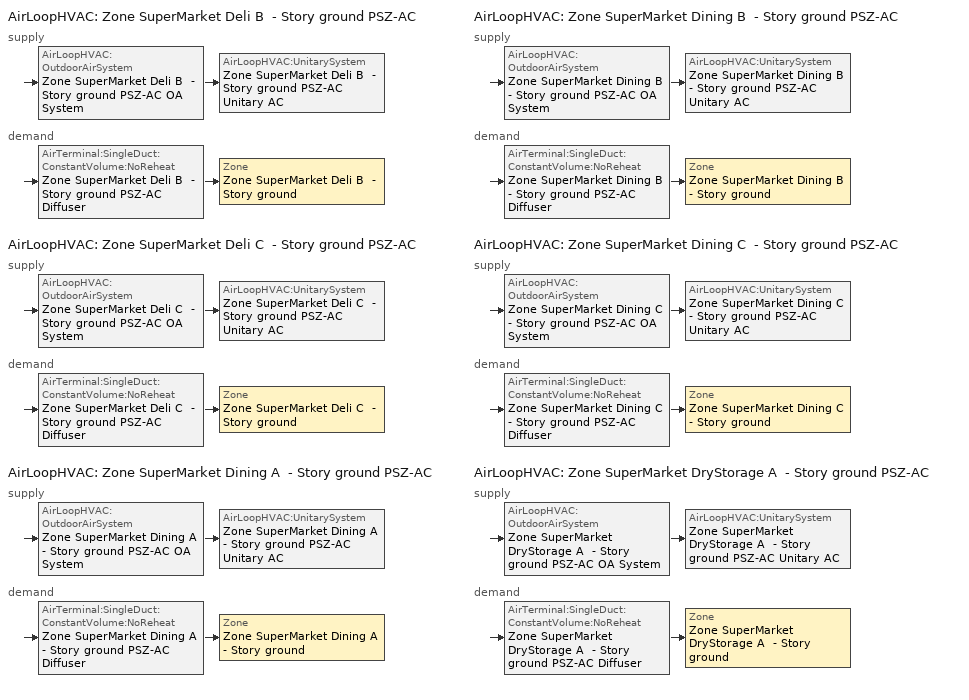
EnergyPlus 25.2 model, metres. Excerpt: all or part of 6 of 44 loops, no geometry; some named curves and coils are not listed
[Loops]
AirLoopHVAC 'Zone SuperMarket Deli B  - Story ground PSZ-AC'
 supply: AirLoopHVAC:OutdoorAirSystem 'Zone SuperMarket Deli B  - Story ground PSZ-AC OA System' > AirLoopHVAC:UnitarySystem 'Zone SuperMarket Deli B  - Story ground PSZ-AC Unitary AC'
 demand: AirTerminal:SingleDuct:ConstantVolume:NoReheat 'Zone SuperMarket Deli B  - Story ground PSZ-AC Diffuser' > Zone 'Zone SuperMarket Deli B  - Story ground'
AirLoopHVAC 'Zone SuperMarket Deli C  - Story ground PSZ-AC'
 supply: AirLoopHVAC:OutdoorAirSystem 'Zone SuperMarket Deli C  - Story ground PSZ-AC OA System' > AirLoopHVAC:UnitarySystem 'Zone SuperMarket Deli C  - Story ground PSZ-AC Unitary AC'
 demand: AirTerminal:SingleDuct:ConstantVolume:NoReheat 'Zone SuperMarket Deli C  - Story ground PSZ-AC Diffuser' > Zone 'Zone SuperMarket Deli C  - Story ground'
AirLoopHVAC 'Zone SuperMarket Dining A  - Story ground PSZ-AC'
 supply: AirLoopHVAC:OutdoorAirSystem 'Zone SuperMarket Dining A  - Story ground PSZ-AC OA System' > AirLoopHVAC:UnitarySystem 'Zone SuperMarket Dining A  - Story ground PSZ-AC Unitary AC'
 demand: AirTerminal:SingleDuct:ConstantVolume:NoReheat 'Zone SuperMarket Dining A  - Story ground PSZ-AC Diffuser' > Zone 'Zone SuperMarket Dining A  - Story ground'
AirLoopHVAC 'Zone SuperMarket Dining B  - Story ground PSZ-AC'
 supply: AirLoopHVAC:OutdoorAirSystem 'Zone SuperMarket Dining B  - Story ground PSZ-AC OA System' > AirLoopHVAC:UnitarySystem 'Zone SuperMarket Dining B  - Story ground PSZ-AC Unitary AC'
 demand: AirTerminal:SingleDuct:ConstantVolume:NoReheat 'Zone SuperMarket Dining B  - Story ground PSZ-AC Diffuser' > Zone 'Zone SuperMarket Dining B  - Story ground'
AirLoopHVAC 'Zone SuperMarket Dining C  - Story ground PSZ-AC'
 supply: AirLoopHVAC:OutdoorAirSystem 'Zone SuperMarket Dining C  - Story ground PSZ-AC OA System' > AirLoopHVAC:UnitarySystem 'Zone SuperMarket Dining C  - Story ground PSZ-AC Unitary AC'
 demand: AirTerminal:SingleDuct:ConstantVolume:NoReheat 'Zone SuperMarket Dining C  - Story ground PSZ-AC Diffuser' > Zone 'Zone SuperMarket Dining C  - Story ground'
AirLoopHVAC 'Zone SuperMarket DryStorage A  - Story ground PSZ-AC'
 supply: AirLoopHVAC:OutdoorAirSystem 'Zone SuperMarket DryStorage A  - Story ground PSZ-AC OA System' > AirLoopHVAC:UnitarySystem 'Zone SuperMarket DryStorage A  - Story ground PSZ-AC Unitary AC'
 demand: AirTerminal:SingleDuct:ConstantVolume:NoReheat 'Zone SuperMarket DryStorage A  - Story ground PSZ-AC Diffuser' > Zone 'Zone SuperMarket DryStorage A  - Story ground'
[ZoneControl:Thermostat] Temperature Difference Between Cutout And Setpoint {deltaC}=0
Name | Zone or ZoneList | Control Type Schedule | Control 1
Zone SuperMarket Deli B  - Story ground Thermostat | Zone SuperMarket Deli B  - Story ground | Zone SuperMarket Deli B  - Story ground Thermostat Schedule | SuperMarket Deli - 90.1-2019 Thermostat 1
Zone SuperMarket Deli C  - Story ground Thermostat | Zone SuperMarket Deli C  - Story ground | Zone SuperMarket Deli C  - Story ground Thermostat Schedule | SuperMarket Deli - 90.1-2019 Thermostat
Zone SuperMarket Dining A  - Story ground Thermostat | Zone SuperMarket Dining A  - Story ground | Zone SuperMarket Dining A  - Story ground Thermostat Schedule | SuperMarket Dining - 90.1-2019 Thermostat
Zone SuperMarket Dining B  - Story ground Thermostat | Zone SuperMarket Dining B  - Story ground | Zone SuperMarket Dining B  - Story ground Thermostat Schedule | SuperMarket Dining - 90.1-2019 Thermostat 2
Zone SuperMarket Dining C  - Story ground Thermostat | Zone SuperMarket Dining C  - Story ground | Zone SuperMarket Dining C  - Story ground Thermostat Schedule | SuperMarket Dining - 90.1-2019 Thermostat 1
Zone SuperMarket DryStorage A  - Story ground Thermostat | Zone SuperMarket DryStorage A  - Story ground | Zone SuperMarket DryStorage A  - Story ground Thermostat Schedule | SuperMarket DryStorage - 90.1-2019 Thermostat
[ThermostatSetpoint:DualSetpoint] Heating Setpoint Temperature Schedule=SuperMarket HtgSetp_Enduse; Cooling Setpoint Temperature Schedule=SuperMarket ClgSetp_Enduse
SuperMarket Deli - 90.1-2019 Thermostat 1; SuperMarket Deli - 90.1-2019 Thermostat; SuperMarket Dining - 90.1-2019 Thermostat; SuperMarket Dining - 90.1-2019 Thermostat 2; SuperMarket Dining - 90.1-2019 Thermostat 1; SuperMarket DryStorage - 90.1-2019 Thermostat
[Fan:ZoneExhaust] Availability Schedule=Always On Discrete; Fan Total Efficiency=0.53983; Pressure Rise {Pa}=124.544; Flow Fraction Schedule=Always On Discrete; System Availability Manager Coupling Mode=Decoupled
Name | Maximum Flow Rate {m3/s}
Zone SuperMarket Deli B  - Story ground Exhaust Fan | 1.16923
Zone SuperMarket Deli C  - Story ground Exhaust Fan | 0.122471
[AirTerminal:SingleDuct:ConstantVolume:NoReheat] Availability Schedule=Always On Discrete; Maximum Air Flow Rate {m3/s}=AutoSize
Zone SuperMarket Deli B  - Story ground PSZ-AC Diffuser; Zone SuperMarket Deli C  - Story ground PSZ-AC Diffuser; Zone SuperMarket Dining A  - Story ground PSZ-AC Diffuser; Zone SuperMarket Dining B  - Story ground PSZ-AC Diffuser; Zone SuperMarket Dining C  - Story ground PSZ-AC Diffuser; Zone SuperMarket DryStorage A  - Story ground PSZ-AC Diffuser
[Zone equipment]
Zone SuperMarket Deli B  - Story ground: Zone SuperMarket Deli B  - Story ground Exhaust Fan, Zone SuperMarket Deli B  - Story ground PSZ-AC Diffuser
Zone SuperMarket Deli C  - Story ground: Zone SuperMarket Deli C  - Story ground Exhaust Fan, Zone SuperMarket Deli C  - Story ground PSZ-AC Diffuser
Zone SuperMarket Dining A  - Story ground: Zone SuperMarket Dining A  - Story ground PSZ-AC Diffuser
Zone SuperMarket Dining B  - Story ground: Zone SuperMarket Dining B  - Story ground PSZ-AC Diffuser
Zone SuperMarket Dining C  - Story ground: Zone SuperMarket Dining C  - Story ground PSZ-AC Diffuser
Zone SuperMarket DryStorage A  - Story ground: Zone SuperMarket DryStorage A  - Story ground PSZ-AC Diffuser
[Sizing:Zone] Zone Cooling Design Supply Air Temperature Input Method=SupplyAirTemperature; Zone Cooling Design Supply Air Temperature {C}=12.7778; Zone Cooling Design Supply Air Temperature Difference {deltaC}=11.11; Zone Heating Design Supply Air Temperature Input Method=SupplyAirTemperature; Zone Heating Design Supply Air Temperature {C}=50; Zone Heating Design Supply Air Temperature Difference {deltaC}=11.11; Zone Cooling Design Supply Air Humidity Ratio {kgWater/kgDryAir}=0.0085; Zone Heating Design Supply Air Humidity Ratio {kgWater/kgDryAir}=0.008; Cooling Design Air Flow Method=DesignDay; Cooling Design Air Flow Rate {m3/s}=0; Cooling Minimum Air Flow per Zone Floor Area {m3/s-m2}=0.000762; Cooling Minimum Air Flow {m3/s}=0; Cooling Minimum Air Flow Fraction=0; Heating Design Air Flow Method=DesignDay; Heating Design Air Flow Rate {m3/s}=0; Heating Maximum Air Flow per Zone Floor Area {m3/s-m2}=0.002032; Heating Maximum Air Flow {m3/s}=0.141576; Heating Maximum Air Flow Fraction=1; Account for Dedicated Outdoor Air System=No; Zone Load Sizing Method=Sensible Load Only No Latent Load; Zone Latent Cooling Design Supply Air Humidity Ratio Input Method=HumidityRatioDifference; Zone Cooling Design Supply Air Humidity Ratio Difference {kgWater/kgDryAir}=0.005; Zone Latent Heating Design Supply Air Humidity Ratio Input Method=HumidityRatioDifference; Zone Humidification Design Supply Air Humidity Ratio Difference {kgWater/kgDryAir}=0.005; Type of Space Sum to Use=Coincident; Heating Coil Sizing Method=None; Maximum Heating Capacity To Cooling Load Sizing Ratio {W/W}=1
Name | Design Specification Outdoor Air Object
Zone SuperMarket Deli B  - Story ground; Zone SuperMarket Deli C  - Story ground | SuperMarket Deli Ventilation
Zone SuperMarket Dining A  - Story ground; Zone SuperMarket Dining B  - Story ground; Zone SuperMarket Dining C  - Story ground | SuperMarket Dining Ventilation
Zone SuperMarket DryStorage A  - Story ground | SuperMarket DryStorage Ventilation
[DesignSpecification:OutdoorAir] Outdoor Air Method=Sum; Outdoor Air Flow per Zone {m3/s}=0; Outdoor Air Flow Air Changes per Hour {1/hr}=0
Name | Outdoor Air Flow per Person {m3/s-person} | Outdoor Air Flow per Zone Floor Area {m3/s-m2}
SuperMarket Deli Ventilation; SuperMarket Dining Ventilation | 0.00353961 | 0.0009144
SuperMarket DryStorage Ventilation | 0 | 0.0006096
[AirLoopHVAC] Design Supply Air Flow Rate {m3/s}=AutoSize; Design Return Air Flow Fraction of Supply Air Flow=1
Zone SuperMarket Deli B  - Story ground PSZ-AC; Zone SuperMarket Deli C  - Story ground PSZ-AC; Zone SuperMarket Dining A  - Story ground PSZ-AC; Zone SuperMarket Dining B  - Story ground PSZ-AC; Zone SuperMarket Dining C  - Story ground PSZ-AC; Zone SuperMarket DryStorage A  - Story ground PSZ-AC
[Sizing:System] Type of Load to Size On=Sensible; Design Outdoor Air Flow Rate {m3/s}=Autosize; Central Heating Maximum System Air Flow Ratio=1; Preheat Design Temperature {C}=7.22222; Preheat Design Humidity Ratio {kgWater/kgDryAir}=0.008; Precool Design Temperature {C}=12.7778; Precool Design Humidity Ratio {kgWater/kgDryAir}=0.008; Central Cooling Design Supply Air Temperature {C}=12.7778; Central Heating Design Supply Air Temperature {C}=50; Type of Zone Sum to Use=Coincident; 100% Outdoor Air in Cooling=No; 100% Outdoor Air in Heating=No; Central Cooling Design Supply Air Humidity Ratio {kgWater/kgDryAir}=0.0085; Central Heating Design Supply Air Humidity Ratio {kgWater/kgDryAir}=0.008; Cooling Supply Air Flow Rate Method=DesignDay; Cooling Supply Air Flow Rate {m3/s}=0; Cooling Supply Air Flow Rate Per Floor Area {m3/s-m2}=0.00996765; Cooling Fraction of Autosized Cooling Supply Air Flow Rate=1; Cooling Supply Air Flow Rate Per Unit Cooling Capacity {m3/s-W}=3.94755e-05; Heating Supply Air Flow Rate Method=DesignDay; Heating Supply Air Flow Rate {m3/s}=0; Heating Supply Air Flow Rate Per Floor Area {m3/s-m2}=0.00996765; Heating Fraction of Autosized Heating Supply Air Flow Rate=1; Heating Fraction of Autosized Cooling Supply Air Flow Rate=1; Heating Supply Air Flow Rate Per Unit Heating Capacity {m3/s-W}=3.15882e-05; System Outdoor Air Method=ZoneSum; Zone Maximum Outdoor Air Fraction=1; Cooling Design Capacity Method=CoolingDesignCapacity; Cooling Design Capacity {W}=Autosize; Cooling Design Capacity Per Floor Area {W/m2}=234.7; Fraction of Autosized Cooling Design Capacity=1; Heating Design Capacity Method=HeatingDesignCapacity; Heating Design Capacity {W}=Autosize; Heating Design Capacity Per Floor Area {W/m2}=157; Fraction of Autosized Heating Design Capacity=1; Central Cooling Capacity Control Method=OnOff; Occupant Diversity=Autosize; Heating Coil Sizing Method=None; Maximum Heating Capacity To Cooling Capacity Sizing Ratio {W/W}=1
Zone SuperMarket Deli B  - Story ground PSZ-AC; Zone SuperMarket Deli C  - Story ground PSZ-AC; Zone SuperMarket Dining A  - Story ground PSZ-AC; Zone SuperMarket Dining B  - Story ground PSZ-AC; Zone SuperMarket Dining C  - Story ground PSZ-AC; Zone SuperMarket DryStorage A  - Story ground PSZ-AC
[Controller:OutdoorAir] Minimum Outdoor Air Flow Rate {m3/s}=Autosize; Maximum Outdoor Air Flow Rate {m3/s}=Autosize; Economizer Control Type=NoEconomizer; Economizer Control Action Type=ModulateFlow; Economizer Maximum Limit Dry-Bulb Temperature {C}=28; Economizer Maximum Limit Enthalpy {J/kg}=64000; Lockout Type=LockoutWithHeating; Minimum Limit Type=FixedMinimum; High Humidity Control=No; High Humidity Outdoor Air Flow Ratio=1; Control High Indoor Humidity Based on Outdoor Humidity Ratio=Yes; Heat Recovery Bypass Control Type=BypassWhenWithinEconomizerLimits; Economizer Operation Staging=InterlockedWithMechanicalCooling
Name | Minimum Outdoor Air Schedule | Maximum Fraction of Outdoor Air Schedule | Mechanical Ventilation Controller
Zone SuperMarket Deli B  - Story ground PSZ-AC OA System Controller | Zone SuperMarket Deli B  - Story ground PSZ-AC Occ Sch | ems_Zone_SuperMarket_Deli_B____Story_ground_PSZ_AC_maxOASch | Controller Mechanical Ventilation 41
Zone SuperMarket Deli C  - Story ground PSZ-AC OA System Controller | Zone SuperMarket Deli C  - Story ground PSZ-AC Occ Sch | ems_Zone_SuperMarket_Deli_C____Story_ground_PSZ_AC_maxOASch | Controller Mechanical Ventilation 42
Zone SuperMarket Dining A  - Story ground PSZ-AC OA System Controller | Zone SuperMarket Dining A  - Story ground PSZ-AC Occ Sch | ems_Zone_SuperMarket_Dining_A____Story_ground_PSZ_AC_maxOASch | Controller Mechanical Ventilation 37
Zone SuperMarket Dining B  - Story ground PSZ-AC OA System Controller | Zone SuperMarket Dining B  - Story ground PSZ-AC Occ Sch | ems_Zone_SuperMarket_Dining_B____Story_ground_PSZ_AC_maxOASch | Controller Mechanical Ventilation 38
Zone SuperMarket Dining C  - Story ground PSZ-AC OA System Controller | Zone SuperMarket Dining C  - Story ground PSZ-AC Occ Sch | ems_Zone_SuperMarket_Dining_C____Story_ground_PSZ_AC_maxOASch | Controller Mechanical Ventilation 39
Zone SuperMarket DryStorage A  - Story ground PSZ-AC OA System Controller | Zone SuperMarket DryStorage A  - Story ground PSZ-AC Occ Sch | ems_Zone_SuperMarket_DryStorage_A____Story_ground_PSZ_AC_maxOASch | Controller Mechanical Ventilation 14
[Controller:MechanicalVentilation] Demand Controlled Ventilation=No; System Outdoor Air Method=ZoneSum
Name | Availability Schedule | Zone or ZoneList Name 1 | Design Specification Outdoor Air Object Name 1
Controller Mechanical Ventilation 41 | Zone SuperMarket Deli B  - Story ground PSZ-AC Occ Sch | Zone SuperMarket Deli B  - Story ground | SuperMarket Deli Ventilation
Controller Mechanical Ventilation 42 | Zone SuperMarket Deli C  - Story ground PSZ-AC Occ Sch | Zone SuperMarket Deli C  - Story ground | SuperMarket Deli Ventilation
Controller Mechanical Ventilation 37 | Zone SuperMarket Dining A  - Story ground PSZ-AC Occ Sch | Zone SuperMarket Dining A  - Story ground | SuperMarket Dining Ventilation
Controller Mechanical Ventilation 38 | Zone SuperMarket Dining B  - Story ground PSZ-AC Occ Sch | Zone SuperMarket Dining B  - Story ground | SuperMarket Dining Ventilation
Controller Mechanical Ventilation 39 | Zone SuperMarket Dining C  - Story ground PSZ-AC Occ Sch | Zone SuperMarket Dining C  - Story ground | SuperMarket Dining Ventilation
Controller Mechanical Ventilation 14 | Zone SuperMarket DryStorage A  - Story ground PSZ-AC Occ Sch | Zone SuperMarket DryStorage A  - Story ground | SuperMarket DryStorage Ventilation
[SetpointManager:MixedAir] Control Variable=Temperature
Name | Setpoint Node or NodeList
Zone SuperMarket Deli B  - Story ground PSZ-AC Mixed Air Node OS Default SPM | Zone SuperMarket Deli B  - Story ground PSZ-AC Mixed Air Node
Zone SuperMarket Deli C  - Story ground PSZ-AC Mixed Air Node OS Default SPM | Zone SuperMarket Deli C  - Story ground PSZ-AC Mixed Air Node
Zone SuperMarket Dining A  - Story ground PSZ-AC Mixed Air Node OS Default SPM | Zone SuperMarket Dining A  - Story ground PSZ-AC Mixed Air Node
Zone SuperMarket Dining B  - Story ground PSZ-AC Mixed Air Node OS Default SPM | Zone SuperMarket Dining B  - Story ground PSZ-AC Mixed Air Node
Zone SuperMarket Dining C  - Story ground PSZ-AC Mixed Air Node OS Default SPM | Zone SuperMarket Dining C  - Story ground PSZ-AC Mixed Air Node
Zone SuperMarket DryStorage A  - Story ground PSZ-AC Mixed Air Node OS Default SPM | Zone SuperMarket DryStorage A  - Story ground PSZ-AC Mixed Air Node
[AirLoopHVAC:UnitarySystem] Control Type=Load; Dehumidification Control Type=None; Availability Schedule=Always On Discrete; Fan Placement=DrawThrough; DX Heating Coil Sizing Ratio=1; Use DOAS DX Cooling Coil=No; Minimum Supply Air Temperature {C}=2; Latent Load Control=SensibleOnlyLoadControl; Cooling Supply Air Flow Rate Method=SupplyAirFlowRate; Cooling Supply Air Flow Rate {m3/s}=Autosize; Heating Supply Air Flow Rate Method=SupplyAirFlowRate; Heating Supply Air Flow Rate {m3/s}=Autosize; No Load Supply Air Flow Rate Method=None; No Load Supply Air Flow Rate Control Set To Low Speed=Yes; Maximum Supply Air Temperature {C}=80; Maximum Outdoor Dry-Bulb Temperature for Supplemental Heater Operation {C}=21; Ancillary On-Cycle Electric Power {W}=0; Ancillary Off-Cycle Electric Power {W}=0
Name | Controlling Zone or Thermostat Location | Supply Fan | Supply Air Fan Operating Mode Schedule | Heating Coil | Cooling Coil | Supplemental Heating Coil
Zone SuperMarket Deli B  - Story ground PSZ-AC Unitary AC | Zone SuperMarket Deli B  - Story ground | Zone SuperMarket Deli B  - Story ground PSZ-AC Fan | Zone SuperMarket Deli B  - Story ground PSZ-AC Occ Sch | Zone SuperMarket Deli B  - Story ground PSZ-AC Water Htg Coil | Zone SuperMarket Deli B  - Story ground PSZ-AC 1spd DX AC Clg Coil 52kBtu/hr 13.4SEER | Zone SuperMarket Deli B  - Story ground PSZ-AC Electric Backup Htg Coil
Zone SuperMarket Deli C  - Story ground PSZ-AC Unitary AC | Zone SuperMarket Deli C  - Story ground | Zone SuperMarket Deli C  - Story ground PSZ-AC Fan | Zone SuperMarket Deli C  - Story ground PSZ-AC Occ Sch | Zone SuperMarket Deli C  - Story ground PSZ-AC Water Htg Coil | Zone SuperMarket Deli C  - Story ground PSZ-AC 1spd DX AC Clg Coil 7kBtu/hr 13.4SEER | Zone SuperMarket Deli C  - Story ground PSZ-AC Electric Backup Htg Coil
Zone SuperMarket Dining A  - Story ground PSZ-AC Unitary AC | Zone SuperMarket Dining A  - Story ground | Zone SuperMarket Dining A  - Story ground PSZ-AC Fan | Zone SuperMarket Dining A  - Story ground PSZ-AC Occ Sch | Zone SuperMarket Dining A  - Story ground PSZ-AC Water Htg Coil | Zone SuperMarket Dining A  - Story ground PSZ-AC 1spd DX AC Clg Coil 5kBtu/hr 13.4SEER | Zone SuperMarket Dining A  - Story ground PSZ-AC Electric Backup Htg Coil
Zone SuperMarket Dining B  - Story ground PSZ-AC Unitary AC | Zone SuperMarket Dining B  - Story ground | Zone SuperMarket Dining B  - Story ground PSZ-AC Fan | Zone SuperMarket Dining B  - Story ground PSZ-AC Occ Sch | Zone SuperMarket Dining B  - Story ground PSZ-AC Water Htg Coil | Zone SuperMarket Dining B  - Story ground PSZ-AC 1spd DX AC Clg Coil 39kBtu/hr 13.4SEER | Zone SuperMarket Dining B  - Story ground PSZ-AC Electric Backup Htg Coil
Zone SuperMarket Dining C  - Story ground PSZ-AC Unitary AC | Zone SuperMarket Dining C  - Story ground | Zone SuperMarket Dining C  - Story ground PSZ-AC Fan | Zone SuperMarket Dining C  - Story ground PSZ-AC Occ Sch | Zone SuperMarket Dining C  - Story ground PSZ-AC Water Htg Coil | Zone SuperMarket Dining C  - Story ground PSZ-AC 1spd DX AC Clg Coil 4kBtu/hr 13.4SEER | Zone SuperMarket Dining C  - Story ground PSZ-AC Electric Backup Htg Coil
Zone SuperMarket DryStorage A  - Story ground PSZ-AC Unitary AC | Zone SuperMarket DryStorage A  - Story ground | Zone SuperMarket DryStorage A  - Story ground PSZ-AC Fan | Zone SuperMarket DryStorage A  - Story ground PSZ-AC Occ Sch | Zone SuperMarket DryStorage A  - Story ground PSZ-AC Water Htg Coil | Zone SuperMarket DryStorage A  - Story ground PSZ-AC 1spd DX AC Clg Coil 11kBtu/hr 13.4SEER | Zone SuperMarket DryStorage A  - Story ground PSZ-AC Electric Backup Htg Coil
[Fan:OnOff] Availability Schedule=Always On Discrete; Fan Total Efficiency=0.55575; Pressure Rise {Pa}=622.722; Maximum Flow Rate {m3/s}=Autosize; Motor Efficiency=0.855; Motor In Airstream Fraction=1
Name | Fan Power Ratio Function of Speed Ratio Curve | Fan Efficiency Ratio Function of Speed Ratio Curve
Zone SuperMarket Deli B  - Story ground PSZ-AC Fan | Fan On Off Power Curve 40 | Fan On Off Efficiency Curve 40
Zone SuperMarket Deli C  - Story ground PSZ-AC Fan | Fan On Off Power Curve 41 | Fan On Off Efficiency Curve 41
Zone SuperMarket Dining A  - Story ground PSZ-AC Fan | Fan On Off Power Curve 36 | Fan On Off Efficiency Curve 36
Zone SuperMarket Dining B  - Story ground PSZ-AC Fan | Fan On Off Power Curve 37 | Fan On Off Efficiency Curve 37
Zone SuperMarket Dining C  - Story ground PSZ-AC Fan | Fan On Off Power Curve 38 | Fan On Off Efficiency Curve 38
Zone SuperMarket DryStorage A  - Story ground PSZ-AC Fan | Fan On Off Power Curve 13 | Fan On Off Efficiency Curve 13
[Coil:Cooling:DX:SingleSpeed] Availability Schedule=Always On Discrete; Gross Rated Total Cooling Capacity {W}=Autosize; Gross Rated Sensible Heat Ratio=Autosize; Gross Rated Cooling COP {W/W}=3.721984; Rated Air Flow Rate {m3/s}=Autosize; Rated Evaporator Fan Power Per Volume Flow Rate 2017 {W/(m3/s)}=773.3; Rated Evaporator Fan Power Per Volume Flow Rate 2023 {W/(m3/s)}=934.4; Total Cooling Capacity Function of Temperature Curve=CoilClgDXQRatio_fTwbToadbSI; Total Cooling Capacity Function of Flow Fraction Curve=CoilClgDXSnglQRatio_fCFMRatio; Energy Input Ratio Function of Temperature Curve=CoilClgDXEIRRatio_fTwbToadbSI; Energy Input Ratio Function of Flow Fraction Curve=CoilClgDXSnglEIRRatio_fCFMRatio; Part Load Fraction Correlation Curve=CoilClgDXEIRRatio_fQFrac; Minimum Outdoor Dry-Bulb Temperature for Compressor Operation {C}=-25; Nominal Time for Condensate Removal to Begin {s}=0; Ratio of Initial Moisture Evaporation Rate and Steady State Latent Capacity=0; Maximum Cycling Rate {cycles/hr}=0; Latent Capacity Time Constant {s}=0; Condenser Type=AirCooled; Evaporative Condenser Effectiveness=0.9; Evaporative Condenser Air Flow Rate {m3/s}=Autosize; Evaporative Condenser Pump Rated Power Consumption {W}=Autosize; Crankcase Heater Capacity {W}=0; Maximum Outdoor Dry-Bulb Temperature for Crankcase Heater Operation {C}=10; Basin Heater Capacity {W/K}=0; Basin Heater Setpoint Temperature {C}=2
Zone SuperMarket Deli B  - Story ground PSZ-AC 1spd DX AC Clg Coil 52kBtu/hr 13.4SEER; Zone SuperMarket Deli C  - Story ground PSZ-AC 1spd DX AC Clg Coil 7kBtu/hr 13.4SEER; Zone SuperMarket Dining A  - Story ground PSZ-AC 1spd DX AC Clg Coil 5kBtu/hr 13.4SEER; Zone SuperMarket Dining B  - Story ground PSZ-AC 1spd DX AC Clg Coil 39kBtu/hr 13.4SEER; Zone SuperMarket Dining C  - Story ground PSZ-AC 1spd DX AC Clg Coil 4kBtu/hr 13.4SEER; Zone SuperMarket DryStorage A  - Story ground PSZ-AC 1spd DX AC Clg Coil 11kBtu/hr 13.4SEER
[Coil:Heating:Electric] Availability Schedule=Always On Discrete; Efficiency=1; Nominal Capacity {W}=Autosize
Zone SuperMarket Deli B  - Story ground PSZ-AC Electric Backup Htg Coil; Zone SuperMarket Deli C  - Story ground PSZ-AC Electric Backup Htg Coil; Zone SuperMarket Dining A  - Story ground PSZ-AC Electric Backup Htg Coil; Zone SuperMarket Dining B  - Story ground PSZ-AC Electric Backup Htg Coil; Zone SuperMarket Dining C  - Story ground PSZ-AC Electric Backup Htg Coil; Zone SuperMarket DryStorage A  - Story ground PSZ-AC Electric Backup Htg Coil
[SetpointManager:SingleZone:Reheat] Control Variable=Temperature; Minimum Supply Air Temperature {C}=12.7778; Maximum Supply Air Temperature {C}=50
Name | Control Zone | Setpoint Node or NodeList
Zone SuperMarket Deli B  - Story ground Setpoint Manager SZ Reheat | Zone SuperMarket Deli B  - Story ground | Zone SuperMarket Deli B  - Story ground PSZ-AC Supply Outlet Node
Zone SuperMarket Deli C  - Story ground Setpoint Manager SZ Reheat | Zone SuperMarket Deli C  - Story ground | Zone SuperMarket Deli C  - Story ground PSZ-AC Supply Outlet Node
Zone SuperMarket Dining A  - Story ground Setpoint Manager SZ Reheat | Zone SuperMarket Dining A  - Story ground | Zone SuperMarket Dining A  - Story ground PSZ-AC Supply Outlet Node
Zone SuperMarket Dining B  - Story ground Setpoint Manager SZ Reheat | Zone SuperMarket Dining B  - Story ground | Zone SuperMarket Dining B  - Story ground PSZ-AC Supply Outlet Node
Zone SuperMarket Dining C  - Story ground Setpoint Manager SZ Reheat | Zone SuperMarket Dining C  - Story ground | Zone SuperMarket Dining C  - Story ground PSZ-AC Supply Outlet Node
Zone SuperMarket DryStorage A  - Story ground Setpoint Manager SZ Reheat | Zone SuperMarket DryStorage A  - Story ground | Zone SuperMarket DryStorage A  - Story ground PSZ-AC Supply Outlet Node
[Refrigeration:Compressor] Rated Return Gas Temperature {C}=18.3; Rated Subcooling {deltaC}=0; Mode of Operation=Subcritical
Name | Refrigeration Compressor Power Curve | Refrigeration Compressor Capacity Curve
ADVANCED_LT_Rack2_Comp11 | Refrigeration Compressor Power Curve 115 | Refrigeration Compressor Capacity Curve 115
ADVANCED_LT_Rack2_Comp12 | Refrigeration Compressor Power Curve 116 | Refrigeration Compressor Capacity Curve 116
ADVANCED_LT_Rack2_Comp13 | Refrigeration Compressor Power Curve 117 | Refrigeration Compressor Capacity Curve 117
ADVANCED_LT_Rack2_Comp14 | Refrigeration Compressor Power Curve 118 | Refrigeration Compressor Capacity Curve 118
ADVANCED_LT_Rack2_Comp15 | Refrigeration Compressor Power Curve 119 | Refrigeration Compressor Capacity Curve 119
ADVANCED_LT_Rack3_Comp1 | Refrigeration Compressor Power Curve 120 | Refrigeration Compressor Capacity Curve 120
ADVANCED_LT_Rack3_Comp2 | Refrigeration Compressor Power Curve 121 | Refrigeration Compressor Capacity Curve 121
ADVANCED_LT_Rack3_Comp3 | Refrigeration Compressor Power Curve 122 | Refrigeration Compressor Capacity Curve 122
ADVANCED_LT_Rack3_Comp4 | Refrigeration Compressor Power Curve 123 | Refrigeration Compressor Capacity Curve 123
ADVANCED_LT_Rack3_Comp5 | Refrigeration Compressor Power Curve 124 | Refrigeration Compressor Capacity Curve 124
ADVANCED_LT_Rack3_Comp6 | Refrigeration Compressor Power Curve 125 | Refrigeration Compressor Capacity Curve 125
ADVANCED_LT_Rack3_Comp7 | Refrigeration Compressor Power Curve 126 | Refrigeration Compressor Capacity Curve 126
ADVANCED_LT_Rack3_Comp8 | Refrigeration Compressor Power Curve 127 | Refrigeration Compressor Capacity Curve 127
ADVANCED_LT_Rack3_Comp9 | Refrigeration Compressor Power Curve 128 | Refrigeration Compressor Capacity Curve 128
ADVANCED_LT_Rack3_Comp10 | Refrigeration Compressor Power Curve 129 | Refrigeration Compressor Capacity Curve 129
ADVANCED_LT_Rack3_Comp11 | Refrigeration Compressor Power Curve 130 | Refrigeration Compressor Capacity Curve 130
ADVANCED_LT_Rack3_Comp12 | Refrigeration Compressor Power Curve 131 | Refrigeration Compressor Capacity Curve 131
ADVANCED_LT_Rack3_Comp13 | Refrigeration Compressor Power Curve 132 | Refrigeration Compressor Capacity Curve 132
ADVANCED_LT_Rack3_Comp14 | Refrigeration Compressor Power Curve 133 | Refrigeration Compressor Capacity Curve 133
ADVANCED_LT_Rack3_Comp15 | Refrigeration Compressor Power Curve 134 | Refrigeration Compressor Capacity Curve 134
MT Refrigeration System Compressor 1 | New_Med_Temp_Comp_Pwr_Curve | New_Med_Temp_Comp_Cap_Curve
MT Refrigeration System Compressor 2 | New_Med_Temp_Comp_Pwr_Curve 1 | New_Med_Temp_Comp_Cap_Curve 1
MT Refrigeration System Compressor 3 | New_Med_Temp_Comp_Pwr_Curve 2 | New_Med_Temp_Comp_Cap_Curve 2
MT Refrigeration System Compressor 4 | New_Med_Temp_Comp_Pwr_Curve 3 | New_Med_Temp_Comp_Cap_Curve 3
MT Refrigeration System Compressor 5 | New_Med_Temp_Comp_Pwr_Curve 4 | New_Med_Temp_Comp_Cap_Curve 4
MT Refrigeration System Compressor 6 | New_Med_Temp_Comp_Pwr_Curve 5 | New_Med_Temp_Comp_Cap_Curve 5
ADVANCED_MT_Rack1_Comp1 | Refrigeration Compressor Power Curve | Refrigeration Compressor Capacity Curve
ADVANCED_MT_Rack1_Comp2 | Refrigeration Compressor Power Curve 1 | Refrigeration Compressor Capacity Curve 1
ADVANCED_MT_Rack1_Comp3 | Refrigeration Compressor Power Curve 2 | Refrigeration Compressor Capacity Curve 2
ADVANCED_MT_Rack1_Comp4 | Refrigeration Compressor Power Curve 3 | Refrigeration Compressor Capacity Curve 3
ADVANCED_MT_Rack1_Comp5 | Refrigeration Compressor Power Curve 4 | Refrigeration Compressor Capacity Curve 4
ADVANCED_MT_Rack1_Comp6 | Refrigeration Compressor Power Curve 5 | Refrigeration Compressor Capacity Curve 5
ADVANCED_MT_Rack1_Comp7 | Refrigeration Compressor Power Curve 6 | Refrigeration Compressor Capacity Curve 6
ADVANCED_MT_Rack1_Comp8 | Refrigeration Compressor Power Curve 7 | Refrigeration Compressor Capacity Curve 7
ADVANCED_MT_Rack1_Comp9 | Refrigeration Compressor Power Curve 8 | Refrigeration Compressor Capacity Curve 8
ADVANCED_MT_Rack1_Comp10 | Refrigeration Compressor Power Curve 9 | Refrigeration Compressor Capacity Curve 9
ADVANCED_MT_Rack1_Comp11 | Refrigeration Compressor Power Curve 10 | Refrigeration Compressor Capacity Curve 10
ADVANCED_MT_Rack1_Comp12 | Refrigeration Compressor Power Curve 11 | Refrigeration Compressor Capacity Curve 11
ADVANCED_MT_Rack1_Comp13 | Refrigeration Compressor Power Curve 12 | Refrigeration Compressor Capacity Curve 12
ADVANCED_MT_Rack1_Comp14 | Refrigeration Compressor Power Curve 13 | Refrigeration Compressor Capacity Curve 13
ADVANCED_MT_Rack1_Comp15 | Refrigeration Compressor Power Curve 14 | Refrigeration Compressor Capacity Curve 14
ADVANCED_MT_Rack2_Comp1 | Refrigeration Compressor Power Curve 15 | Refrigeration Compressor Capacity Curve 15
ADVANCED_MT_Rack2_Comp2 | Refrigeration Compressor Power Curve 16 | Refrigeration Compressor Capacity Curve 16
ADVANCED_MT_Rack2_Comp3 | Refrigeration Compressor Power Curve 17 | Refrigeration Compressor Capacity Curve 17
ADVANCED_MT_Rack2_Comp4 | Refrigeration Compressor Power Curve 18 | Refrigeration Compressor Capacity Curve 18
ADVANCED_MT_Rack2_Comp5 | Refrigeration Compressor Power Curve 19 | Refrigeration Compressor Capacity Curve 19
ADVANCED_MT_Rack2_Comp6 | Refrigeration Compressor Power Curve 20 | Refrigeration Compressor Capacity Curve 20
ADVANCED_MT_Rack2_Comp7 | Refrigeration Compressor Power Curve 21 | Refrigeration Compressor Capacity Curve 21
ADVANCED_MT_Rack2_Comp8 | Refrigeration Compressor Power Curve 22 | Refrigeration Compressor Capacity Curve 22
ADVANCED_MT_Rack2_Comp9 | Refrigeration Compressor Power Curve 23 | Refrigeration Compressor Capacity Curve 23
ADVANCED_MT_Rack2_Comp10 | Refrigeration Compressor Power Curve 24 | Refrigeration Compressor Capacity Curve 24
ADVANCED_MT_Rack2_Comp11 | Refrigeration Compressor Power Curve 25 | Refrigeration Compressor Capacity Curve 25
ADVANCED_MT_Rack2_Comp12 | Refrigeration Compressor Power Curve 26 | Refrigeration Compressor Capacity Curve 26
ADVANCED_MT_Rack2_Comp13 | Refrigeration Compressor Power Curve 27 | Refrigeration Compressor Capacity Curve 27
ADVANCED_MT_Rack2_Comp14 | Refrigeration Compressor Power Curve 28 | Refrigeration Compressor Capacity Curve 28
ADVANCED_MT_Rack2_Comp15 | Refrigeration Compressor Power Curve 29 | Refrigeration Compressor Capacity Curve 29
ADVANCED_MT_Rack3_Comp1 | Refrigeration Compressor Power Curve 30 | Refrigeration Compressor Capacity Curve 30
ADVANCED_MT_Rack3_Comp2 | Refrigeration Compressor Power Curve 31 | Refrigeration Compressor Capacity Curve 31
ADVANCED_MT_Rack3_Comp3 | Refrigeration Compressor Power Curve 32 | Refrigeration Compressor Capacity Curve 32
ADVANCED_MT_Rack3_Comp4 | Refrigeration Compressor Power Curve 33 | Refrigeration Compressor Capacity Curve 33
ADVANCED_MT_Rack3_Comp5 | Refrigeration Compressor Power Curve 34 | Refrigeration Compressor Capacity Curve 34
ADVANCED_MT_Rack3_Comp6 | Refrigeration Compressor Power Curve 35 | Refrigeration Compressor Capacity Curve 35
ADVANCED_MT_Rack3_Comp7 | Refrigeration Compressor Power Curve 36 | Refrigeration Compressor Capacity Curve 36
ADVANCED_MT_Rack3_Comp8 | Refrigeration Compressor Power Curve 37 | Refrigeration Compressor Capacity Curve 37
ADVANCED_MT_Rack3_Comp9 | Refrigeration Compressor Power Curve 38 | Refrigeration Compressor Capacity Curve 38
ADVANCED_MT_Rack3_Comp10 | Refrigeration Compressor Power Curve 39 | Refrigeration Compressor Capacity Curve 39
ADVANCED_MT_Rack3_Comp11 | Refrigeration Compressor Power Curve 40 | Refrigeration Compressor Capacity Curve 40
ADVANCED_MT_Rack3_Comp12 | Refrigeration Compressor Power Curve 41 | Refrigeration Compressor Capacity Curve 41
ADVANCED_MT_Rack3_Comp13 | Refrigeration Compressor Power Curve 42 | Refrigeration Compressor Capacity Curve 42
ADVANCED_MT_Rack3_Comp14 | Refrigeration Compressor Power Curve 43 | Refrigeration Compressor Capacity Curve 43
ADVANCED_MT_Rack3_Comp15 | Refrigeration Compressor Power Curve 44 | Refrigeration Compressor Capacity Curve 44
ADVANCED_MT_Rack4_Comp1 | Refrigeration Compressor Power Curve 45 | Refrigeration Compressor Capacity Curve 45
ADVANCED_MT_Rack4_Comp2 | Refrigeration Compressor Power Curve 46 | Refrigeration Compressor Capacity Curve 46
ADVANCED_MT_Rack4_Comp3 | Refrigeration Compressor Power Curve 47 | Refrigeration Compressor Capacity Curve 47
ADVANCED_MT_Rack4_Comp4 | Refrigeration Compressor Power Curve 48 | Refrigeration Compressor Capacity Curve 48
ADVANCED_MT_Rack4_Comp5 | Refrigeration Compressor Power Curve 49 | Refrigeration Compressor Capacity Curve 49
ADVANCED_MT_Rack4_Comp6 | Refrigeration Compressor Power Curve 50 | Refrigeration Compressor Capacity Curve 50
ADVANCED_MT_Rack4_Comp7 | Refrigeration Compressor Power Curve 51 | Refrigeration Compressor Capacity Curve 51
ADVANCED_MT_Rack4_Comp8 | Refrigeration Compressor Power Curve 52 | Refrigeration Compressor Capacity Curve 52
ADVANCED_MT_Rack4_Comp9 | Refrigeration Compressor Power Curve 53 | Refrigeration Compressor Capacity Curve 53
ADVANCED_MT_Rack4_Comp10 | Refrigeration Compressor Power Curve 54 | Refrigeration Compressor Capacity Curve 54
ADVANCED_MT_Rack4_Comp11 | Refrigeration Compressor Power Curve 55 | Refrigeration Compressor Capacity Curve 55
[Schedule:Day:Interval]
SuperMarket HtgSetp_Enduse Default|Wknd|Wkdy Day; SuperMarket HtgSetp_Enduse Default; SuperMarket HtgSetp_Enduse Summer Design Day; SuperMarket HtgSetp_Enduse Winter Design Day: No, 24:00, 19.5
SuperMarket ClgSetp_Enduse Default|Wknd|Wkdy Day; SuperMarket ClgSetp_Enduse Default; SuperMarket ClgSetp_Enduse Summer Design Day; SuperMarket ClgSetp_Enduse Winter Design Day: No, 24:00, 22.75
ems_Zone_SuperMarket_Deli_B____Story_ground_PSZ_AC_maxOASch_Default; ems_Zone_SuperMarket_Deli_C____Story_ground_PSZ_AC_maxOASch_Default; ems_Zone_SuperMarket_Dining_A____Story_ground_PSZ_AC_maxOASch_Default; ems_Zone_SuperMarket_Dining_B____Story_ground_PSZ_AC_maxOASch_Default; ems_Zone_SuperMarket_Dining_C____Story_ground_PSZ_AC_maxOASch_Default; ems_Zone_SuperMarket_DryStorage_A____Story_ground_PSZ_AC_maxOASch_Default: No, 24:00, 0.75
Schedule Day 41; Schedule Day 43; Schedule Day 45; Schedule Day 47; Schedule Day 49; Schedule Day 51: No, 07:00, 0, 21:00, 1, 24:00, 0
Schedule Day 42; Schedule Day 46; Schedule Day 48; Schedule Day 50; Schedule Day 52: No, 07:00, 0, 20:00, 1, 24:00, 0
Schedule Day 44: No, 08:00, 0, 19:00, 1, 24:00, 0
Zone SuperMarket Deli B  - Story ground PSZ-AC Occ Sch Default; Zone SuperMarket Dining A  - Story ground PSZ-AC Occ Sch Default; Zone SuperMarket Dining B  - Story ground PSZ-AC Occ Sch Default; Zone SuperMarket Dining C  - Story ground PSZ-AC Occ Sch Default; Zone SuperMarket DryStorage A  - Story ground PSZ-AC Occ Sch Default: No, 07:00, 0, 22:00, 1, 24:00, 0
Zone SuperMarket Deli B  - Story ground PSZ-AC Occ Sch Summer Design Day; Zone SuperMarket Deli B  - Story ground PSZ-AC Occ Sch Winter Design Day; Zone SuperMarket Deli C  - Story ground PSZ-AC Occ Sch Summer Design Day; Zone SuperMarket Deli C  - Story ground PSZ-AC Occ Sch Winter Design Day; Zone SuperMarket Dining A  - Story ground PSZ-AC Occ Sch Summer Design Day; Zone SuperMarket Dining A  - Story ground PSZ-AC Occ Sch Winter Design Day; Zone SuperMarket Dining B  - Story ground PSZ-AC Occ Sch Summer Design Day; Zone SuperMarket Dining B  - Story ground PSZ-AC Occ Sch Winter Design Day; Zone SuperMarket Dining C  - Story ground PSZ-AC Occ Sch Summer Design Day; Zone SuperMarket Dining C  - Story ground PSZ-AC Occ Sch Winter Design Day; Zone SuperMarket DryStorage A  - Story ground PSZ-AC Occ Sch Summer Design Day; Zone SuperMarket DryStorage A  - Story ground PSZ-AC Occ Sch Winter Design Day: No, 24:00, 1
Zone SuperMarket Deli C  - Story ground PSZ-AC Occ Sch Default: No, 08:00, 0, 22:00, 1, 24:00, 0
[Schedule:Week:Daily]
SuperMarket HtgSetp_Enduse Week Rule - Jan1-Dec31: SuperMarket HtgSetp_Enduse Default|Wknd|Wkdy Day, SuperMarket HtgSetp_Enduse Default|Wknd|Wkdy Day, SuperMarket HtgSetp_Enduse Default|Wknd|Wkdy Day, SuperMarket HtgSetp_Enduse Default|Wknd|Wkdy Day, SuperMarket HtgSetp_Enduse Default|Wknd|Wkdy Day, SuperMarket HtgSetp_Enduse Default|Wknd|Wkdy Day, SuperMarket HtgSetp_Enduse Default|Wknd|Wkdy Day, SuperMarket HtgSetp_Enduse Default, SuperMarket HtgSetp_Enduse Summer Design Day, SuperMarket HtgSetp_Enduse Winter Design Day, SuperMarket HtgSetp_Enduse Default, SuperMarket HtgSetp_Enduse Default
SuperMarket ClgSetp_Enduse Week Rule - Jan1-Dec31: SuperMarket ClgSetp_Enduse Default|Wknd|Wkdy Day, SuperMarket ClgSetp_Enduse Default|Wknd|Wkdy Day, SuperMarket ClgSetp_Enduse Default|Wknd|Wkdy Day, SuperMarket ClgSetp_Enduse Default|Wknd|Wkdy Day, SuperMarket ClgSetp_Enduse Default|Wknd|Wkdy Day, SuperMarket ClgSetp_Enduse Default|Wknd|Wkdy Day, SuperMarket ClgSetp_Enduse Default|Wknd|Wkdy Day, SuperMarket ClgSetp_Enduse Default, SuperMarket ClgSetp_Enduse Summer Design Day, SuperMarket ClgSetp_Enduse Winter Design Day, SuperMarket ClgSetp_Enduse Default, SuperMarket ClgSetp_Enduse Default
ems_Zone_SuperMarket_Deli_B____Story_ground_PSZ_AC_maxOASch Week Rule - Jan1-Dec31: ems_Zone_SuperMarket_Deli_B____Story_ground_PSZ_AC_maxOASch_Default, ems_Zone_SuperMarket_Deli_B____Story_ground_PSZ_AC_maxOASch_Default, ems_Zone_SuperMarket_Deli_B____Story_ground_PSZ_AC_maxOASch_Default, ems_Zone_SuperMarket_Deli_B____Story_ground_PSZ_AC_maxOASch_Default, ems_Zone_SuperMarket_Deli_B____Story_ground_PSZ_AC_maxOASch_Default, ems_Zone_SuperMarket_Deli_B____Story_ground_PSZ_AC_maxOASch_Default, ems_Zone_SuperMarket_Deli_B____Story_ground_PSZ_AC_maxOASch_Default, ems_Zone_SuperMarket_Deli_B____Story_ground_PSZ_AC_maxOASch_Default, ems_Zone_SuperMarket_Deli_B____Story_ground_PSZ_AC_maxOASch_Default, ems_Zone_SuperMarket_Deli_B____Story_ground_PSZ_AC_maxOASch_Default, ems_Zone_SuperMarket_Deli_B____Story_ground_PSZ_AC_maxOASch_Default, ems_Zone_SuperMarket_Deli_B____Story_ground_PSZ_AC_maxOASch_Default
ems_Zone_SuperMarket_Deli_C____Story_ground_PSZ_AC_maxOASch Week Rule - Jan1-Dec31: ems_Zone_SuperMarket_Deli_C____Story_ground_PSZ_AC_maxOASch_Default, ems_Zone_SuperMarket_Deli_C____Story_ground_PSZ_AC_maxOASch_Default, ems_Zone_SuperMarket_Deli_C____Story_ground_PSZ_AC_maxOASch_Default, ems_Zone_SuperMarket_Deli_C____Story_ground_PSZ_AC_maxOASch_Default, ems_Zone_SuperMarket_Deli_C____Story_ground_PSZ_AC_maxOASch_Default, ems_Zone_SuperMarket_Deli_C____Story_ground_PSZ_AC_maxOASch_Default, ems_Zone_SuperMarket_Deli_C____Story_ground_PSZ_AC_maxOASch_Default, ems_Zone_SuperMarket_Deli_C____Story_ground_PSZ_AC_maxOASch_Default, ems_Zone_SuperMarket_Deli_C____Story_ground_PSZ_AC_maxOASch_Default, ems_Zone_SuperMarket_Deli_C____Story_ground_PSZ_AC_maxOASch_Default, ems_Zone_SuperMarket_Deli_C____Story_ground_PSZ_AC_maxOASch_Default, ems_Zone_SuperMarket_Deli_C____Story_ground_PSZ_AC_maxOASch_Default
ems_Zone_SuperMarket_Dining_A____Story_ground_PSZ_AC_maxOASch Week Rule - Jan1-Dec31: ems_Zone_SuperMarket_Dining_A____Story_ground_PSZ_AC_maxOASch_Default, ems_Zone_SuperMarket_Dining_A____Story_ground_PSZ_AC_maxOASch_Default, ems_Zone_SuperMarket_Dining_A____Story_ground_PSZ_AC_maxOASch_Default, ems_Zone_SuperMarket_Dining_A____Story_ground_PSZ_AC_maxOASch_Default, ems_Zone_SuperMarket_Dining_A____Story_ground_PSZ_AC_maxOASch_Default, ems_Zone_SuperMarket_Dining_A____Story_ground_PSZ_AC_maxOASch_Default, ems_Zone_SuperMarket_Dining_A____Story_ground_PSZ_AC_maxOASch_Default, ems_Zone_SuperMarket_Dining_A____Story_ground_PSZ_AC_maxOASch_Default, ems_Zone_SuperMarket_Dining_A____Story_ground_PSZ_AC_maxOASch_Default, ems_Zone_SuperMarket_Dining_A____Story_ground_PSZ_AC_maxOASch_Default, ems_Zone_SuperMarket_Dining_A____Story_ground_PSZ_AC_maxOASch_Default, ems_Zone_SuperMarket_Dining_A____Story_ground_PSZ_AC_maxOASch_Default
ems_Zone_SuperMarket_Dining_B____Story_ground_PSZ_AC_maxOASch Week Rule - Jan1-Dec31: ems_Zone_SuperMarket_Dining_B____Story_ground_PSZ_AC_maxOASch_Default, ems_Zone_SuperMarket_Dining_B____Story_ground_PSZ_AC_maxOASch_Default, ems_Zone_SuperMarket_Dining_B____Story_ground_PSZ_AC_maxOASch_Default, ems_Zone_SuperMarket_Dining_B____Story_ground_PSZ_AC_maxOASch_Default, ems_Zone_SuperMarket_Dining_B____Story_ground_PSZ_AC_maxOASch_Default, ems_Zone_SuperMarket_Dining_B____Story_ground_PSZ_AC_maxOASch_Default, ems_Zone_SuperMarket_Dining_B____Story_ground_PSZ_AC_maxOASch_Default, ems_Zone_SuperMarket_Dining_B____Story_ground_PSZ_AC_maxOASch_Default, ems_Zone_SuperMarket_Dining_B____Story_ground_PSZ_AC_maxOASch_Default, ems_Zone_SuperMarket_Dining_B____Story_ground_PSZ_AC_maxOASch_Default, ems_Zone_SuperMarket_Dining_B____Story_ground_PSZ_AC_maxOASch_Default, ems_Zone_SuperMarket_Dining_B____Story_ground_PSZ_AC_maxOASch_Default
ems_Zone_SuperMarket_Dining_C____Story_ground_PSZ_AC_maxOASch Week Rule - Jan1-Dec31: ems_Zone_SuperMarket_Dining_C____Story_ground_PSZ_AC_maxOASch_Default, ems_Zone_SuperMarket_Dining_C____Story_ground_PSZ_AC_maxOASch_Default, ems_Zone_SuperMarket_Dining_C____Story_ground_PSZ_AC_maxOASch_Default, ems_Zone_SuperMarket_Dining_C____Story_ground_PSZ_AC_maxOASch_Default, ems_Zone_SuperMarket_Dining_C____Story_ground_PSZ_AC_maxOASch_Default, ems_Zone_SuperMarket_Dining_C____Story_ground_PSZ_AC_maxOASch_Default, ems_Zone_SuperMarket_Dining_C____Story_ground_PSZ_AC_maxOASch_Default, ems_Zone_SuperMarket_Dining_C____Story_ground_PSZ_AC_maxOASch_Default, ems_Zone_SuperMarket_Dining_C____Story_ground_PSZ_AC_maxOASch_Default, ems_Zone_SuperMarket_Dining_C____Story_ground_PSZ_AC_maxOASch_Default, ems_Zone_SuperMarket_Dining_C____Story_ground_PSZ_AC_maxOASch_Default, ems_Zone_SuperMarket_Dining_C____Story_ground_PSZ_AC_maxOASch_Default
ems_Zone_SuperMarket_DryStorage_A____Story_ground_PSZ_AC_maxOASch Week Rule - Jan1-Dec31: ems_Zone_SuperMarket_DryStorage_A____Story_ground_PSZ_AC_maxOASch_Default, ems_Zone_SuperMarket_DryStorage_A____Story_ground_PSZ_AC_maxOASch_Default, ems_Zone_SuperMarket_DryStorage_A____Story_ground_PSZ_AC_maxOASch_Default, ems_Zone_SuperMarket_DryStorage_A____Story_ground_PSZ_AC_maxOASch_Default, ems_Zone_SuperMarket_DryStorage_A____Story_ground_PSZ_AC_maxOASch_Default, ems_Zone_SuperMarket_DryStorage_A____Story_ground_PSZ_AC_maxOASch_Default, ems_Zone_SuperMarket_DryStorage_A____Story_ground_PSZ_AC_maxOASch_Default, ems_Zone_SuperMarket_DryStorage_A____Story_ground_PSZ_AC_maxOASch_Default, ems_Zone_SuperMarket_DryStorage_A____Story_ground_PSZ_AC_maxOASch_Default, ems_Zone_SuperMarket_DryStorage_A____Story_ground_PSZ_AC_maxOASch_Default, ems_Zone_SuperMarket_DryStorage_A____Story_ground_PSZ_AC_maxOASch_Default, ems_Zone_SuperMarket_DryStorage_A____Story_ground_PSZ_AC_maxOASch_Default
Zone SuperMarket Deli B  - Story ground PSZ-AC Occ Sch Week Rule - Jan1-Dec31: Schedule Day 42, Zone SuperMarket Deli B  - Story ground PSZ-AC Occ Sch Default, Zone SuperMarket Deli B  - Story ground PSZ-AC Occ Sch Default, Zone SuperMarket Deli B  - Story ground PSZ-AC Occ Sch Default, Zone SuperMarket Deli B  - Story ground PSZ-AC Occ Sch Default, Zone SuperMarket Deli B  - Story ground PSZ-AC Occ Sch Default, Schedule Day 41, Zone SuperMarket Deli B  - Story ground PSZ-AC Occ Sch Default, Zone SuperMarket Deli B  - Story ground PSZ-AC Occ Sch Summer Design Day, Zone SuperMarket Deli B  - Story ground PSZ-AC Occ Sch Winter Design Day, Zone SuperMarket Deli B  - Story ground PSZ-AC Occ Sch Default, Zone SuperMarket Deli B  - Story ground PSZ-AC Occ Sch Default
Zone SuperMarket Deli C  - Story ground PSZ-AC Occ Sch Week Rule - Jan1-Dec31: Schedule Day 44, Zone SuperMarket Deli C  - Story ground PSZ-AC Occ Sch Default, Zone SuperMarket Deli C  - Story ground PSZ-AC Occ Sch Default, Zone SuperMarket Deli C  - Story ground PSZ-AC Occ Sch Default, Zone SuperMarket Deli C  - Story ground PSZ-AC Occ Sch Default, Zone SuperMarket Deli C  - Story ground PSZ-AC Occ Sch Default, Schedule Day 43, Zone SuperMarket Deli C  - Story ground PSZ-AC Occ Sch Default, Zone SuperMarket Deli C  - Story ground PSZ-AC Occ Sch Summer Design Day, Zone SuperMarket Deli C  - Story ground PSZ-AC Occ Sch Winter Design Day, Zone SuperMarket Deli C  - Story ground PSZ-AC Occ Sch Default, Zone SuperMarket Deli C  - Story ground PSZ-AC Occ Sch Default
Zone SuperMarket Dining A  - Story ground PSZ-AC Occ Sch Week Rule - Jan1-Dec31: Schedule Day 46, Zone SuperMarket Dining A  - Story ground PSZ-AC Occ Sch Default, Zone SuperMarket Dining A  - Story ground PSZ-AC Occ Sch Default, Zone SuperMarket Dining A  - Story ground PSZ-AC Occ Sch Default, Zone SuperMarket Dining A  - Story ground PSZ-AC Occ Sch Default, Zone SuperMarket Dining A  - Story ground PSZ-AC Occ Sch Default, Schedule Day 45, Zone SuperMarket Dining A  - Story ground PSZ-AC Occ Sch Default, Zone SuperMarket Dining A  - Story ground PSZ-AC Occ Sch Summer Design Day, Zone SuperMarket Dining A  - Story ground PSZ-AC Occ Sch Winter Design Day, Zone SuperMarket Dining A  - Story ground PSZ-AC Occ Sch Default, Zone SuperMarket Dining A  - Story ground PSZ-AC Occ Sch Default
Zone SuperMarket Dining B  - Story ground PSZ-AC Occ Sch Week Rule - Jan1-Dec31: Schedule Day 48, Zone SuperMarket Dining B  - Story ground PSZ-AC Occ Sch Default, Zone SuperMarket Dining B  - Story ground PSZ-AC Occ Sch Default, Zone SuperMarket Dining B  - Story ground PSZ-AC Occ Sch Default, Zone SuperMarket Dining B  - Story ground PSZ-AC Occ Sch Default, Zone SuperMarket Dining B  - Story ground PSZ-AC Occ Sch Default, Schedule Day 47, Zone SuperMarket Dining B  - Story ground PSZ-AC Occ Sch Default, Zone SuperMarket Dining B  - Story ground PSZ-AC Occ Sch Summer Design Day, Zone SuperMarket Dining B  - Story ground PSZ-AC Occ Sch Winter Design Day, Zone SuperMarket Dining B  - Story ground PSZ-AC Occ Sch Default, Zone SuperMarket Dining B  - Story ground PSZ-AC Occ Sch Default
Zone SuperMarket Dining C  - Story ground PSZ-AC Occ Sch Week Rule - Jan1-Dec31: Schedule Day 50, Zone SuperMarket Dining C  - Story ground PSZ-AC Occ Sch Default, Zone SuperMarket Dining C  - Story ground PSZ-AC Occ Sch Default, Zone SuperMarket Dining C  - Story ground PSZ-AC Occ Sch Default, Zone SuperMarket Dining C  - Story ground PSZ-AC Occ Sch Default, Zone SuperMarket Dining C  - Story ground PSZ-AC Occ Sch Default, Schedule Day 49, Zone SuperMarket Dining C  - Story ground PSZ-AC Occ Sch Default, Zone SuperMarket Dining C  - Story ground PSZ-AC Occ Sch Summer Design Day, Zone SuperMarket Dining C  - Story ground PSZ-AC Occ Sch Winter Design Day, Zone SuperMarket Dining C  - Story ground PSZ-AC Occ Sch Default, Zone SuperMarket Dining C  - Story ground PSZ-AC Occ Sch Default
Zone SuperMarket DryStorage A  - Story ground PSZ-AC Occ Sch Week Rule - Jan1-Dec31: Schedule Day 52, Zone SuperMarket DryStorage A  - Story ground PSZ-AC Occ Sch Default, Zone SuperMarket DryStorage A  - Story ground PSZ-AC Occ Sch Default, Zone SuperMarket DryStorage A  - Story ground PSZ-AC Occ Sch Default, Zone SuperMarket DryStorage A  - Story ground PSZ-AC Occ Sch Default, Zone SuperMarket DryStorage A  - Story ground PSZ-AC Occ Sch Default, Schedule Day 51, Zone SuperMarket DryStorage A  - Story ground PSZ-AC Occ Sch Default, Zone SuperMarket DryStorage A  - Story ground PSZ-AC Occ Sch Summer Design Day, Zone SuperMarket DryStorage A  - Story ground PSZ-AC Occ Sch Winter Design Day, Zone SuperMarket DryStorage A  - Story ground PSZ-AC Occ Sch Default, Zone SuperMarket DryStorage A  - Story ground PSZ-AC Occ Sch Default
[Schedule:Year]
SuperMarket HtgSetp_Enduse: SuperMarket HtgSetp_Enduse Week Rule - Jan1-Dec31, 1, 1, 12, 31
SuperMarket ClgSetp_Enduse: SuperMarket ClgSetp_Enduse Week Rule - Jan1-Dec31, 1, 1, 12, 31
ems_Zone_SuperMarket_Deli_B____Story_ground_PSZ_AC_maxOASch: ems_Zone_SuperMarket_Deli_B____Story_ground_PSZ_AC_maxOASch Week Rule - Jan1-Dec31, 1, 1, 12, 31
ems_Zone_SuperMarket_Deli_C____Story_ground_PSZ_AC_maxOASch: ems_Zone_SuperMarket_Deli_C____Story_ground_PSZ_AC_maxOASch Week Rule - Jan1-Dec31, 1, 1, 12, 31
ems_Zone_SuperMarket_Dining_A____Story_ground_PSZ_AC_maxOASch: ems_Zone_SuperMarket_Dining_A____Story_ground_PSZ_AC_maxOASch Week Rule - Jan1-Dec31, 1, 1, 12, 31
ems_Zone_SuperMarket_Dining_B____Story_ground_PSZ_AC_maxOASch: ems_Zone_SuperMarket_Dining_B____Story_ground_PSZ_AC_maxOASch Week Rule - Jan1-Dec31, 1, 1, 12, 31
ems_Zone_SuperMarket_Dining_C____Story_ground_PSZ_AC_maxOASch: ems_Zone_SuperMarket_Dining_C____Story_ground_PSZ_AC_maxOASch Week Rule - Jan1-Dec31, 1, 1, 12, 31
ems_Zone_SuperMarket_DryStorage_A____Story_ground_PSZ_AC_maxOASch: ems_Zone_SuperMarket_DryStorage_A____Story_ground_PSZ_AC_maxOASch Week Rule - Jan1-Dec31, 1, 1, 12, 31
Zone SuperMarket Deli B  - Story ground PSZ-AC Occ Sch: Zone SuperMarket Deli B  - Story ground PSZ-AC Occ Sch Week Rule - Jan1-Dec31, 1, 1, 12, 31
Zone SuperMarket Deli C  - Story ground PSZ-AC Occ Sch: Zone SuperMarket Deli C  - Story ground PSZ-AC Occ Sch Week Rule - Jan1-Dec31, 1, 1, 12, 31
Zone SuperMarket Dining A  - Story ground PSZ-AC Occ Sch: Zone SuperMarket Dining A  - Story ground PSZ-AC Occ Sch Week Rule - Jan1-Dec31, 1, 1, 12, 31
Zone SuperMarket Dining B  - Story ground PSZ-AC Occ Sch: Zone SuperMarket Dining B  - Story ground PSZ-AC Occ Sch Week Rule - Jan1-Dec31, 1, 1, 12, 31
Zone SuperMarket Dining C  - Story ground PSZ-AC Occ Sch: Zone SuperMarket Dining C  - Story ground PSZ-AC Occ Sch Week Rule - Jan1-Dec31, 1, 1, 12, 31
Zone SuperMarket DryStorage A  - Story ground PSZ-AC Occ Sch: Zone SuperMarket DryStorage A  - Story ground PSZ-AC Occ Sch Week Rule - Jan1-Dec31, 1, 1, 12, 31
[Schedule:Compact]
Zone SuperMarket Deli B  - Story ground Thermostat Schedule; Zone SuperMarket Deli C  - Story ground Thermostat Schedule; Zone SuperMarket Dining A  - Story ground Thermostat Schedule; Zone SuperMarket Dining B  - Story ground Thermostat Schedule; Zone SuperMarket Dining C  - Story ground Thermostat Schedule; Zone SuperMarket DryStorage A  - Story ground Thermostat Schedule: Through: 12/31, For: AllDays, Until: 24:00, 4
[Schedule:Constant]
Always On Discrete: Hourly Value=1
[Curve:Exponent] Coefficient1 Constant=1; Coefficient2 Constant=0; Coefficient3 Constant=0; Minimum Value of x {BasedOnField A2}=0; Maximum Value of x {BasedOnField A2}=1
Fan On Off Power Curve 40; Fan On Off Power Curve 41; Fan On Off Power Curve 36; Fan On Off Power Curve 37; Fan On Off Power Curve 38; Fan On Off Power Curve 13
[Curve:Cubic] Maximum Value of x {BasedOnField A2}=1
Name | Coefficient1 Constant | Coefficient2 x | Coefficient3 x**2 | Coefficient4 x**3 | Minimum Value of x {BasedOnField A2}
CoilClgDXEIRRatio_fQFrac | 0 | 5.1091 | -8.5515 | 4.4744 | 0.7
Fan On Off Efficiency Curve 40; Fan On Off Efficiency Curve 41; Fan On Off Efficiency Curve 36; Fan On Off Efficiency Curve 37; Fan On Off Efficiency Curve 38; Fan On Off Efficiency Curve 13 | 1 | 0 | 0 | 0 | 0
[Curve:Biquadratic] Minimum Value of x {BasedOnField A2}=13.89; Maximum Value of x {BasedOnField A2}=25; Minimum Value of y {BasedOnField A3}=23.89; Maximum Value of y {BasedOnField A3}=46.11; Minimum Curve Output {BasedOnField A4}=0.77
Name | Coefficient1 Constant | Coefficient2 x | Coefficient3 x**2 | Coefficient4 y | Coefficient5 y**2 | Coefficient6 x*y | Maximum Curve Output {BasedOnField A4}
CoilClgDXQRatio_fTwbToadbSI | 0.86779 | 0.014245 | 0.000554 | -0.007569 | 3.2e-05 | -0.000191 | 1.29
CoilClgDXEIRRatio_fTwbToadbSI | 0.116709 | 0.028458 | -0.000411 | 0.021422 | 0.000162 | -0.00068 | 1.33
[Curve:Quadratic]
Name | Coefficient1 Constant | Coefficient2 x | Coefficient3 x**2 | Minimum Value of x {BasedOnField A2} | Maximum Value of x {BasedOnField A2}
CoilClgDXSnglQRatio_fCFMRatio | 0.8 | 0.2 | 0 | 0.5 | 1.5
CoilClgDXSnglEIRRatio_fCFMRatio | 1.156 | -0.1816 | 0.0256 | 0 | 1
